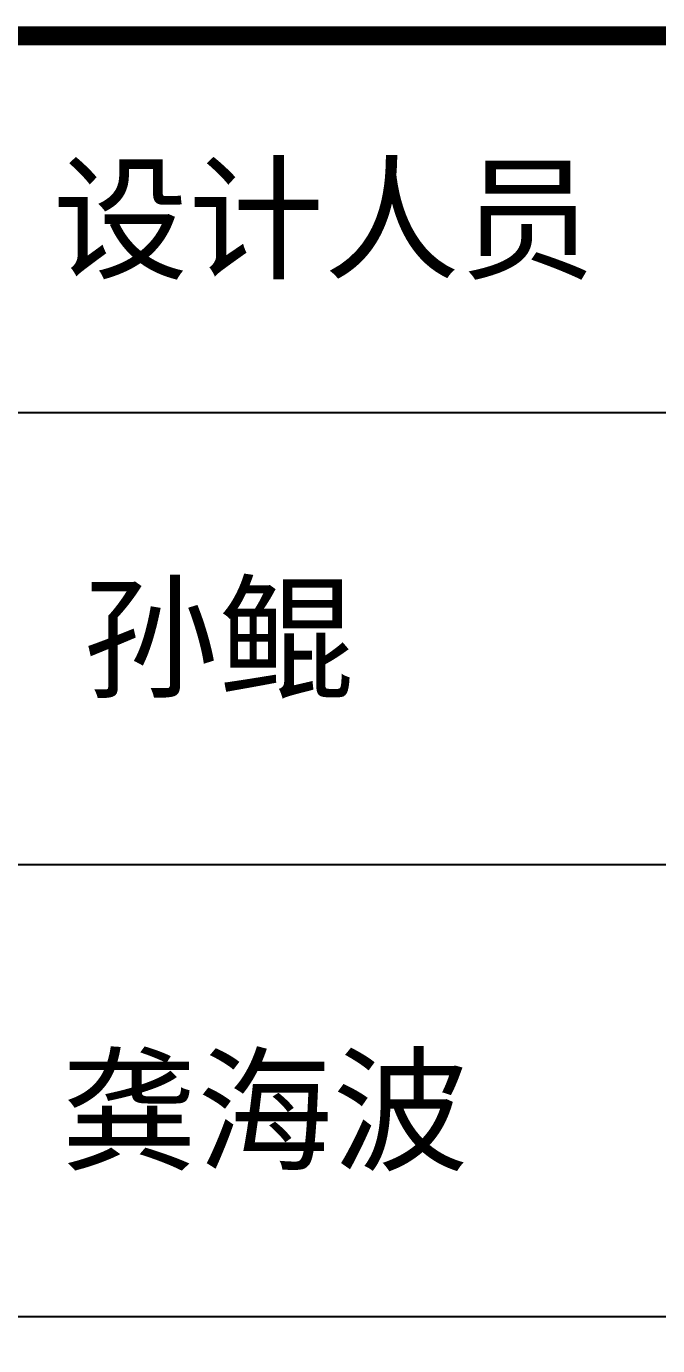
# Model space of a CAD drawing. Extents: x 32461 to 372567, y -698896 to 182569.
# Drawn here: x 315212 to 317048, y -602452 to -598614 of the extents above; entities that cross this region are included whole.
import ezdxf

# ---------------------------------------------------------------- set-up
doc = ezdxf.new("R2010")
doc.units = 0
doc.header["$LTSCALE"] = 1000
doc.header["$MEASUREMENT"] = 0
doc.layers.add('图框', color=4, linetype='CONTINUOUS')
doc.styles.add('STYLE-黑体', font='simhei.ttf')

msp = doc.modelspace()

# ---------------------------------------------------------------- linework, layer by layer
at = {"layer": '图框', "color": 0}
for p, q in [((312752, -599737.3), (319362.2, -599737.3)), ((312752, -599737.3), (319362.2, -599737.3)), ((312752, -601052), (319362.2, -601052)), ((312752, -602366.7), (319362.2, -602366.7))]:
    msp.add_line(p, q, dxfattribs=at)
at = {"layer": '图框', "color": 0, "const_width": 55}
msp.add_lwpolyline([(312752, -598641.7), (319362.2, -598641.7), (319362.2, -609816.8), (312752, -609816.8)], close=True, dxfattribs=at)

# ---------------------------------------------------------------- texts
at = {"layer": '图框', "color": 0, "style": 'STYLE-黑体'}
msp.add_text('设计人员', height=289.24, dxfattribs=at).set_placement((315288.4, -599318.3))
at = {"layer": '图框', "color": 4, "style": 'STYLE-黑体'}
for s, p in [('孙鲲', (315375.7, -600537.7)), ('龚海波', (315313.8, -601912.5))]:
    msp.add_text(s, height=289.24, dxfattribs=at).set_placement(p)

doc.saveas('drawing.dxf')
